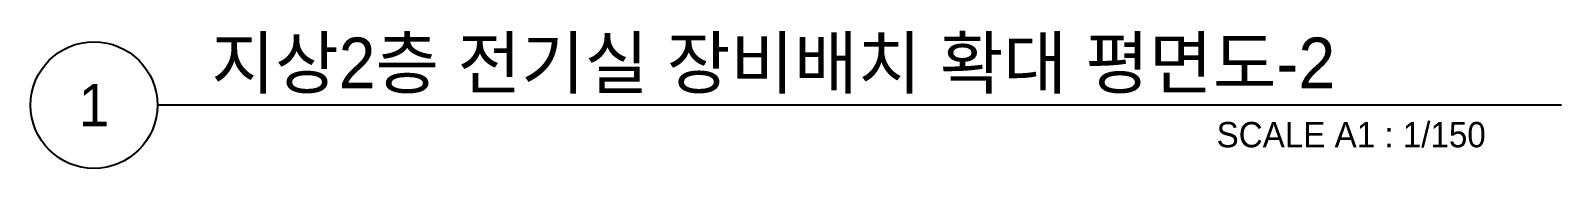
# Model space of a CAD drawing. Header units: millimetres. Extents: x 89978 to 501025, y -351975 to 835730.
# Drawn here: x 421014 to 448186, y -173775 to -171326 of the extents above; entities that cross this region are included whole.
import ezdxf
from ezdxf.enums import TextEntityAlignment as Align

# ---------------------------------------------------------------- set-up
doc = ezdxf.new("R2010")
doc.units = ezdxf.units.MM
doc.header["$LTSCALE"] = 150
doc.layers.add('-----41 Drawing Title', color=2, linetype='Continuous')
doc.styles.add('ELEC', font='')
doc.styles.get('ELEC').set_extended_font_data('Dotum')

msp = doc.modelspace()

# ---------------------------------------------------------------- linework, layer by layer
at = {"layer": '-----41 Drawing Title', "color": 7}
msp.add_line((448186.2, -172650), (423263.8, -172650), dxfattribs=at)
msp.add_circle((422138.8, -172650), 1125, dxfattribs=at)

# ---------------------------------------------------------------- texts
at = {"layer": '-----41 Drawing Title', "color": 2, "style": 'ELEC'}
msp.add_text('지상2층 전기실 장비배치 확대 평면도-2', height=900, dxfattribs=at).set_placement((424222.3, -172350))
at = {"layer": '-----41 Drawing Title', "color": 7, "style": 'ELEC'}
msp.add_text('1', height=750, dxfattribs=at).set_placement((422138.8, -172650), align=Align.MIDDLE)
at = {"layer": '-----41 Drawing Title', "style": 'ELEC'}
msp.add_text('SCALE A1 : 1/150', height=450, dxfattribs=at).set_placement((446843.9, -173400), align=Align.RIGHT)

doc.saveas('drawing.dxf')
